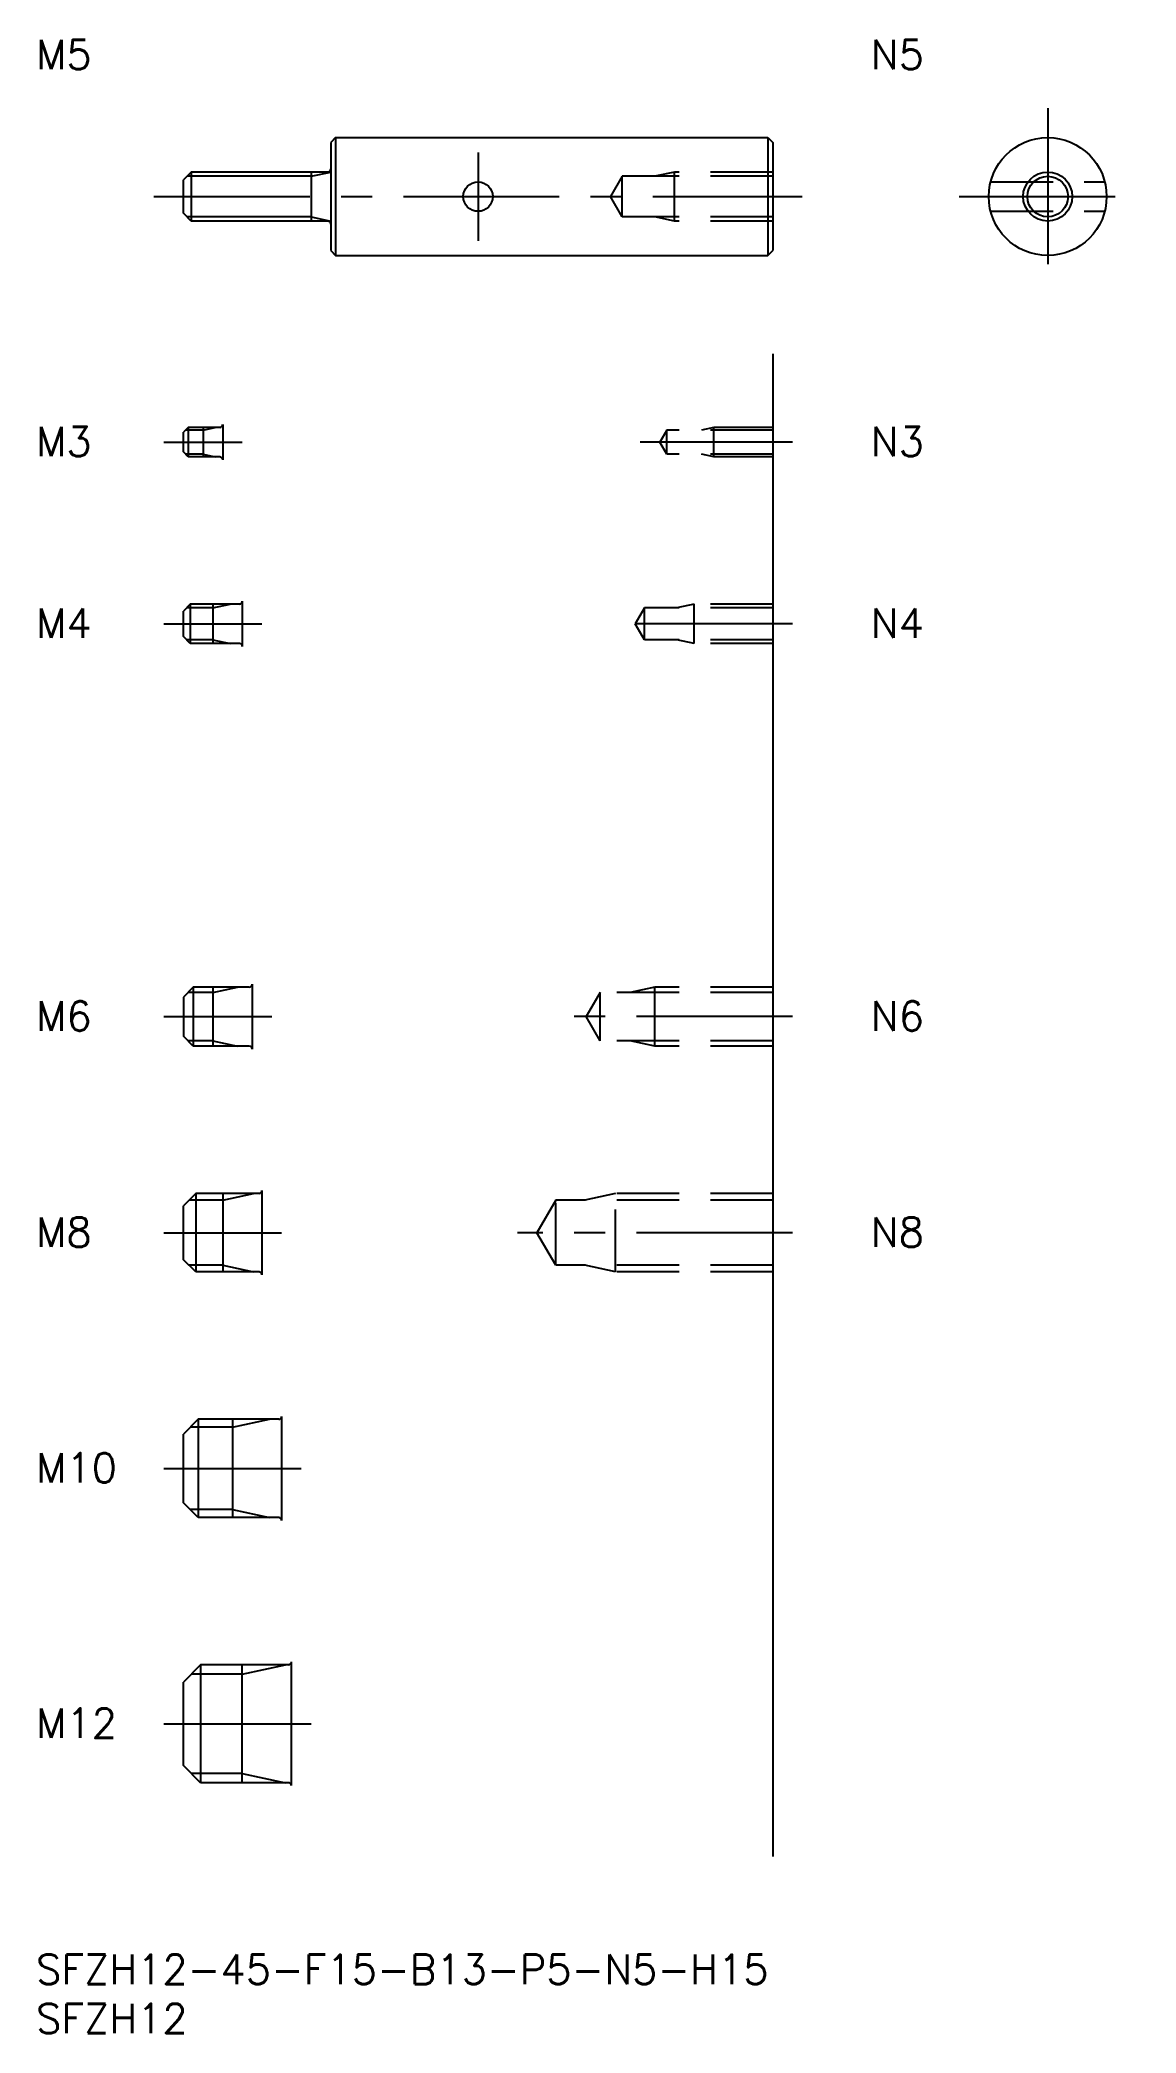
# Model space of a CAD drawing. Extents: x 0 to 112, y -8 to 195.
import ezdxf

# ---------------------------------------------------------------- set-up
doc = ezdxf.new("R2010")
doc.units = 0
doc.header["$LTSCALE"] = 0.5
doc.linetypes.add('CENTER', pattern=[50.8, 31.75, -6.35, 6.35, -6.35])
doc.linetypes.add('DASHED', pattern=[19.05, 12.7, -6.35])
for name, color, linetype in [('MSM_CENTER', 1, 'CENTER'), ('MSM_CONTINUOUS', 7, 'CONTINUOUS'), ('MSM_DASHED', 4, 'DASHED'), ('MSM_NARROW', 5, 'CONTINUOUS'), ('MSM_PART_NUMBER', 7, 'CONTINUOUS')]:
    doc.layers.add(name, color=color, linetype=linetype)
doc.styles.get("Standard").update_dxf_attribs({"font": 'txt.shx', "height": 1, "bigfont": 'bigfont.shx'})

# ---------------------------------------------------------------- blocks, each defined once
blk = doc.blocks.new('*U16')
at = {"layer": 'MSM_PART_NUMBER'}
blk.add_text('SFZH12-45-F15-B13-P5-N5-H15', height=3, dxfattribs=at).set_placement((0, -3))
blk = doc.blocks.new('*U17')
at = {"layer": 'MSM_PART_NUMBER'}
blk.add_text('SFZH12', height=3, dxfattribs=at).set_placement((0, -8))
blk = doc.blocks.new('*U18')
at = {"layer": 'MSM_PART_NUMBER'}
blk.add_text('M12', height=3, dxfattribs=at).set_placement((0, 22.06))
blk = doc.blocks.new('*U19')
at = {"layer": 'MSM_PART_NUMBER'}
blk.add_text('M10', height=3, dxfattribs=at).set_placement((0, 48.06))
blk = doc.blocks.new('*U20')
at = {"layer": 'MSM_PART_NUMBER'}
blk.add_text('M8', height=3, dxfattribs=at).set_placement((0, 72.06))
blk = doc.blocks.new('*U21')
at = {"layer": 'MSM_PART_NUMBER'}
blk.add_text('M6', height=3, dxfattribs=at).set_placement((0, 94.06))
blk = doc.blocks.new('*U22')
at = {"layer": 'MSM_PART_NUMBER'}
blk.add_text('M4', height=3, dxfattribs=at).set_placement((0, 134.06))
blk = doc.blocks.new('*U23')
at = {"layer": 'MSM_PART_NUMBER'}
blk.add_text('M3', height=3, dxfattribs=at).set_placement((0, 152.56))
blk = doc.blocks.new('*U24')
at = {"layer": 'MSM_PART_NUMBER'}
blk.add_text('M5', height=3, dxfattribs=at).set_placement((0, 191.96))
blk = doc.blocks.new('*U25')
at = {"layer": 'MSM_PART_NUMBER'}
blk.add_text('N8', height=3, dxfattribs=at).set_placement((85, 72.06))
blk = doc.blocks.new('*U26')
at = {"layer": 'MSM_PART_NUMBER'}
blk.add_text('N6', height=3, dxfattribs=at).set_placement((85, 94.06))
blk = doc.blocks.new('*U27')
at = {"layer": 'MSM_PART_NUMBER'}
blk.add_text('N4', height=3, dxfattribs=at).set_placement((85, 134.06))
blk = doc.blocks.new('*U28')
at = {"layer": 'MSM_PART_NUMBER'}
blk.add_text('N3', height=3, dxfattribs=at).set_placement((85, 152.56))
blk = doc.blocks.new('*U29')
at = {"layer": 'MSM_PART_NUMBER'}
blk.add_text('N5', height=3, dxfattribs=at).set_placement((85, 191.96))

msp = doc.modelspace()

# ---------------------------------------------------------------- linework, layer by layer
at = {"layer": 'MSM_CENTER'}
for p, q in [((103, 188), (103, 170)), ((45, 183.5), (45, 174.5)), ((12, 179), (78, 179)), ((94, 179), (112, 179)), ((13, 154), (21, 154)), ((77, 154), (61.5, 154)), ((13, 135.5), (23, 135.5)), ((77, 135.5), (59, 135.5)), ((13, 95.5), (24, 95.5)), ((77, 95.5), (54, 95.5)), ((13, 73.5), (25, 73.5)), ((77, 73.5), (49, 73.5)), ((13, 49.5), (27, 49.5)), ((13, 23.5), (28, 23.5))]:
    msp.add_line(p, q, dxfattribs=at)
at = {"layer": 'MSM_CONTINUOUS'}
for p, q in [((30.5, 185), (30, 184.5)), ((30.5, 185), (74.5, 185)), ((30.5, 185), (30.5, 173)), ((74.5, 185), (74.5, 173)), ((74.5, 185), (75, 184.5)), ((30, 184.5), (30, 173.5)), ((75, 184.5), (75, 173.5)), ((15.8, 181.5), (15, 180.7)), ((15, 177.3), (15, 180.7)), ((29.7, 181.5), (15.8, 181.5)), ((15.8, 181.5), (15.8, 176.5)), ((28, 181.5), (28, 176.5)), ((15.8, 176.5), (15, 177.3)), ((29.7, 176.5), (15.8, 176.5)), ((30, 173.5), (30.5, 173)), ((30.5, 173), (74.5, 173)), ((74.5, 173), (75, 173.5)), ((75, 163), (75, 10)), ((15.5, 155.5), (15, 155)), ((15, 153), (15, 155)), ((18.7, 155.5), (15.5, 155.5)), ((15.5, 155.5), (15.5, 152.5)), ((17, 155.5), (17, 152.5)), ((19, 155.8), (19, 152.2)), ((15.5, 152.5), (15, 153)), ((18.7, 152.5), (15.5, 152.5)), ((15.7, 137.5), (15, 136.8)), ((15, 134.2), (15, 136.8)), ((20.7, 137.5), (15.7, 137.5)), ((15.7, 137.5), (15.7, 133.5)), ((18, 137.5), (18, 133.5)), ((21, 137.8), (21, 133.2)), ((15.7, 133.5), (15, 134.2)), ((20.7, 133.5), (15.7, 133.5)), ((16, 98.5), (15, 97.5)), ((15, 97.5), (15, 93.5)), ((21.7, 98.5), (16, 98.5)), ((16, 98.5), (16, 92.5)), ((18, 98.5), (18, 92.5)), ((22, 98.8), (22, 92.2)), ((16, 92.5), (15, 93.5)), ((21.7, 92.5), (16, 92.5)), ((16.25, 77.5), (15, 76.25)), ((22.7, 77.5), (16.25, 77.5)), ((16.25, 77.5), (16.25, 69.5)), ((19, 77.5), (19, 69.5)), ((23, 77.8), (23, 69.2)), ((15, 70.75), (15, 76.25)), ((16.25, 69.5), (15, 70.75)), ((22.7, 69.5), (16.25, 69.5)), ((25, 54.8), (25, 44.2)), ((16.5, 54.5), (15, 53)), ((15, 46), (15, 53)), ((24.7, 54.5), (16.5, 54.5)), ((16.5, 54.5), (16.5, 44.5)), ((20, 54.5), (20, 44.5)), ((16.5, 44.5), (15, 46)), ((24.7, 44.5), (16.5, 44.5)), ((16.75, 29.5), (15, 27.75)), ((25.7, 29.5), (16.75, 29.5)), ((16.75, 29.5), (16.75, 17.5)), ((21, 17.5), (21, 29.5)), ((26, 17.2), (26, 29.8)), ((15, 19.25), (15, 27.75)), ((16.75, 17.5), (15, 19.25)), ((25.7, 17.5), (16.75, 17.5))]:
    msp.add_line(p, q, dxfattribs=at)
for centre, radius in [((103, 179), 6), ((103, 179), 2.5), ((45, 179), 1.5)]:
    msp.add_circle(centre, radius, dxfattribs=at)
for centre, start, end in [((29.7, 181.8), 270, 0), ((29.7, 176.2), 0, 90), ((18.7, 155.8), 270, 0), ((18.7, 152.2), 0, 90), ((20.7, 137.8), 270, 0), ((20.7, 133.2), 0, 90), ((21.7, 98.8), 270, 0), ((21.7, 92.2), 0, 90), ((22.7, 77.8), 270, 0), ((22.7, 69.2), 0, 90), ((24.7, 54.8), 270, 0), ((24.7, 44.2), 0, 90), ((25.7, 29.8), 270, 0), ((25.7, 17.2), 0, 90)]:
    msp.add_arc(centre, 0.3, start, end, dxfattribs=at)
at = {"layer": 'MSM_DASHED'}
for p, q in [((59.69, 181.07), (58.5, 179)), ((75, 181.07), (59.69, 181.07)), ((59.69, 176.93), (59.69, 181.07)), ((65, 181.5), (63, 181.07)), ((75, 181.5), (65, 181.5)), ((65, 176.5), (65, 181.5)), ((59.69, 176.93), (58.5, 179)), ((97.19, 180.5), (108.81, 180.5)), ((75, 176.93), (59.69, 176.93)), ((65, 176.5), (63, 176.93)), ((97.19, 177.5), (108.81, 177.5)), ((75, 176.5), (65, 176.5)), ((64.21, 155.23), (63.5, 154)), ((75, 155.23), (64.21, 155.23)), ((64.21, 152.77), (64.21, 155.23)), ((69, 155.5), (67.75, 155.23)), ((75, 155.5), (69, 155.5)), ((69, 152.5), (69, 155.5)), ((64.21, 152.77), (63.5, 154)), ((75, 152.77), (64.21, 152.77)), ((69, 152.5), (67.75, 152.77)), ((75, 152.5), (69, 152.5)), ((61.94, 137.12), (61, 135.5)), ((75, 137.12), (61.94, 137.12)), ((61.94, 133.88), (61.94, 137.12)), ((67, 137.5), (65.25, 137.12)), ((75, 137.5), (67, 137.5)), ((67, 133.5), (67, 137.5)), ((61.94, 133.88), (61, 135.5)), ((75, 133.88), (61.94, 133.88)), ((67, 133.5), (65.25, 133.88)), ((75, 133.5), (67, 133.5)), ((57.42, 97.96), (56, 95.5)), ((75, 97.96), (57.42, 97.96)), ((57.42, 93.04), (57.42, 97.96)), ((63, 98.5), (60.5, 97.96)), ((75, 98.5), (63, 98.5)), ((63, 92.5), (63, 98.5)), ((57.42, 93.04), (56, 95.5)), ((75, 93.04), (57.42, 93.04)), ((63, 92.5), (60.5, 93.04)), ((75, 92.5), (63, 92.5)), ((59, 77.5), (55.87, 76.82)), ((59, 69.5), (59, 77.5)), ((75, 77.5), (59, 77.5)), ((52.92, 76.82), (51, 73.5)), ((52.92, 70.18), (52.92, 76.82)), ((75, 76.82), (52.92, 76.82)), ((52.92, 70.18), (51, 73.5)), ((75, 70.18), (52.92, 70.18)), ((59, 69.5), (55.87, 70.18)), ((75, 69.5), (59, 69.5))]:
    msp.add_line(p, q, dxfattribs=at)
at = {"layer": 'MSM_NARROW'}
for p, q in [((28, 181.07), (15.37, 181.07)), ((28, 181.07), (30, 181.5)), ((28, 176.93), (15.37, 176.93)), ((28, 176.93), (30, 176.5)), ((17, 155.23), (15.23, 155.23)), ((17, 155.23), (18.25, 155.5)), ((17, 152.77), (15.23, 152.77)), ((17, 152.77), (18.25, 152.5)), ((18, 137.12), (15.32, 137.12)), ((18, 137.12), (19.75, 137.5)), ((18, 133.88), (15.32, 133.88)), ((18, 133.88), (19.75, 133.5)), ((18, 97.96), (15.46, 97.96)), ((18, 97.96), (20.5, 98.5)), ((18, 93.04), (15.46, 93.04)), ((18, 93.04), (20.5, 92.5)), ((19, 76.82), (22.12, 77.5)), ((19, 76.82), (15.57, 76.82)), ((19, 70.18), (15.57, 70.18)), ((19, 70.18), (22.12, 69.5)), ((20, 53.69), (15.69, 53.69)), ((20, 53.69), (23.75, 54.5)), ((20, 45.31), (15.69, 45.31)), ((20, 45.31), (23.75, 44.5)), ((21, 28.55), (15.8, 28.55)), ((21, 28.55), (25.38, 29.5)), ((21, 18.45), (15.8, 18.45)), ((21, 18.45), (25.38, 17.5))]:
    msp.add_line(p, q, dxfattribs=at)
msp.add_circle((103, 179), 2.07, dxfattribs=at)

# ---------------------------------------------------------------- block references
at = {"layer": 'MSM_CONTINUOUS'}
for name in ['*U24', '*U29', '*U23', '*U28', '*U22', '*U27', '*U21', '*U26', '*U20', '*U25', '*U19', '*U18', '*U16', '*U17']:
    msp.add_blockref(name, (0, 0), dxfattribs=at)

doc.saveas('drawing.dxf')
